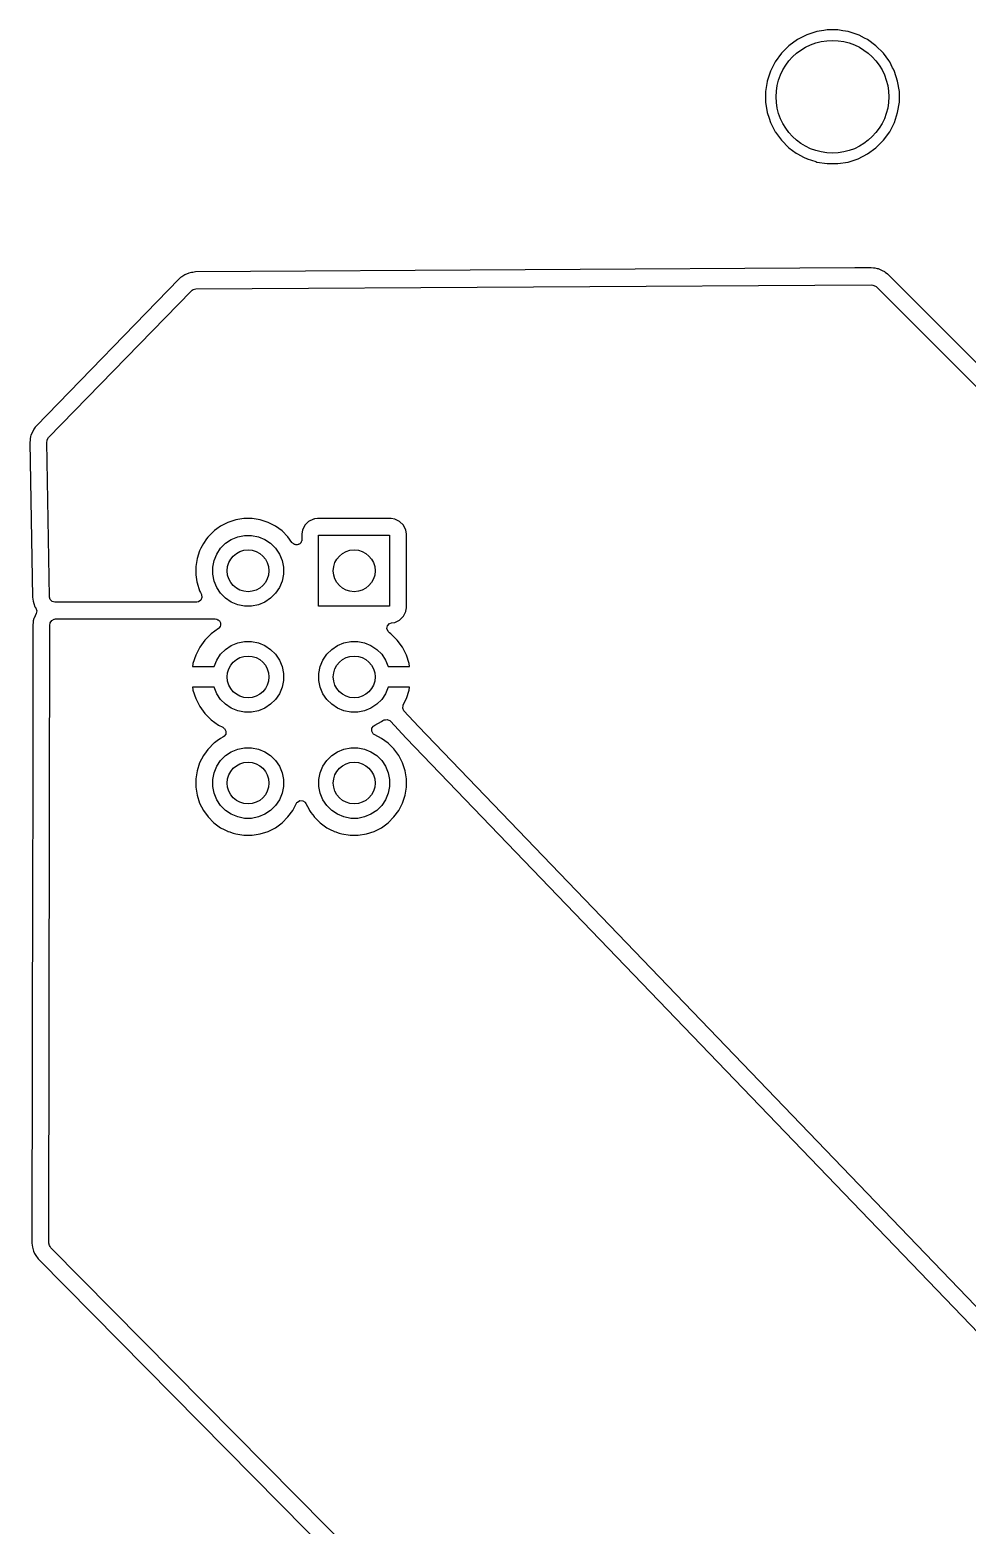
# Model space of a CAD drawing. Header units: inches. Extents: x 0.71 to 7.56, y -5.16 to -0.79.
# Drawn here: x 5.858 to 6.741, y -3.846 to -2.437 of the extents above; entities that cross this region are included whole.
import ezdxf

# ---------------------------------------------------------------- set-up
doc = ezdxf.new("R2010")
doc.units = ezdxf.units.IN
doc.header["$MEASUREMENT"] = 0
doc.layers.add('BLACK', color=250, linetype='CONTINUOUS')

msp = doc.modelspace()

# ---------------------------------------------------------------- linework, layer by layer
at = {"layer": 'BLACK', "linetype": 'CONTINUOUS'}
for p, q in [((6.6059, -2.4375), (6.5994, -2.4385)), ((6.6092, -2.437), (6.6059, -2.4375)), ((6.6191, -2.437), (6.6092, -2.437)), ((6.6092, -2.437), (6.6092, -2.437)), ((6.624, -2.4378), (6.6191, -2.437)), ((6.6191, -2.437), (6.6191, -2.437)), ((6.5811, -2.4461), (6.5731, -2.4519)), ((6.5839, -2.4447), (6.5811, -2.4461)), ((6.59, -2.4416), (6.5839, -2.4447)), ((6.5994, -2.4385), (6.59, -2.4416)), ((6.59, -2.4416), (6.59, -2.4416)), ((6.5994, -2.4385), (6.5994, -2.4385)), ((6.6289, -2.4385), (6.624, -2.4378)), ((6.6364, -2.441), (6.6289, -2.4385)), ((6.6289, -2.4385), (6.6289, -2.4385)), ((6.6384, -2.4416), (6.6364, -2.441)), ((6.6393, -2.4421), (6.6384, -2.4416)), ((6.6384, -2.4416), (6.6384, -2.4416)), ((6.6384, -2.4416), (6.6384, -2.4416)), ((6.6444, -2.4447), (6.6393, -2.4421)), ((6.6472, -2.4461), (6.6444, -2.4447)), ((6.6552, -2.4519), (6.6472, -2.4461)), ((6.6472, -2.4461), (6.6472, -2.4461)), ((6.6472, -2.4461), (6.6472, -2.4461)), ((6.5661, -2.459), (6.5603, -2.467)), ((6.5731, -2.4519), (6.5661, -2.459)), ((6.5661, -2.459), (6.5661, -2.459)), ((6.5731, -2.4519), (6.5731, -2.4519)), ((6.6622, -2.459), (6.6552, -2.4519)), ((6.6552, -2.4519), (6.6552, -2.4519)), ((6.6552, -2.4519), (6.6552, -2.4519)), ((6.6552, -2.4519), (6.6552, -2.4519)), ((6.6673, -2.4659), (6.6622, -2.459)), ((6.6622, -2.459), (6.6622, -2.459)), ((6.6622, -2.459), (6.6622, -2.459)), ((6.6622, -2.459), (6.6622, -2.459)), ((6.5558, -2.4758), (6.5527, -2.4852)), ((6.5603, -2.467), (6.5558, -2.4758)), ((6.6681, -2.467), (6.6673, -2.4659)), ((6.6709, -2.4726), (6.6681, -2.467)), ((6.6717, -2.474), (6.6709, -2.4726)), ((6.6709, -2.4726), (6.6709, -2.4726)), ((6.6724, -2.4756), (6.6717, -2.474)), ((6.6725, -2.4756), (6.6724, -2.4756)), ((6.6726, -2.4758), (6.6725, -2.4756)), ((6.6725, -2.4756), (6.6725, -2.4756)), ((6.6727, -2.4761), (6.6726, -2.4758)), ((6.6726, -2.4758), (6.6726, -2.4758)), ((6.6726, -2.4758), (6.6726, -2.4758)), ((6.6756, -2.4852), (6.6727, -2.4761)), ((6.6727, -2.4761), (6.6727, -2.4761)), ((6.5527, -2.4856), (6.5512, -2.495)), ((6.5527, -2.4852), (6.5527, -2.4856)), ((6.5527, -2.4856), (6.5527, -2.4856)), ((6.6772, -2.495), (6.6756, -2.4852)), ((6.6756, -2.4852), (6.6756, -2.4852)), ((6.6756, -2.4852), (6.6756, -2.4852)), ((6.5512, -2.495), (6.5512, -2.505)), ((6.5512, -2.505), (6.5512, -2.5052)), ((6.5512, -2.5052), (6.5512, -2.5052)), ((6.5512, -2.5052), (6.5527, -2.5148)), ((6.6756, -2.5148), (6.6772, -2.505)), ((6.6772, -2.505), (6.6772, -2.495)), ((6.5527, -2.5148), (6.5527, -2.5148)), ((6.5527, -2.5148), (6.5545, -2.5201)), ((6.5545, -2.5201), (6.5558, -2.5242)), ((6.6726, -2.5242), (6.6756, -2.5148)), ((6.5558, -2.5242), (6.5603, -2.533)), ((6.5603, -2.533), (6.5603, -2.533)), ((6.5603, -2.533), (6.5605, -2.5333)), ((6.5605, -2.5333), (6.5661, -2.541)), ((6.6622, -2.541), (6.6681, -2.533)), ((6.6681, -2.533), (6.6726, -2.5242)), ((6.5661, -2.541), (6.5661, -2.541)), ((6.5661, -2.541), (6.5661, -2.541)), ((6.5661, -2.541), (6.5731, -2.5481)), ((6.5731, -2.5481), (6.5731, -2.5481)), ((6.5731, -2.5481), (6.5731, -2.5481)), ((6.5731, -2.5481), (6.5731, -2.5481)), ((6.5731, -2.5481), (6.5801, -2.5531)), ((6.6472, -2.5539), (6.6552, -2.5481)), ((6.6552, -2.5481), (6.6622, -2.541)), ((6.5801, -2.5531), (6.5811, -2.5539)), ((6.5811, -2.5539), (6.5868, -2.5568)), ((6.5868, -2.5568), (6.5868, -2.5568)), ((6.5868, -2.5568), (6.5882, -2.5575)), ((6.5882, -2.5575), (6.5899, -2.5583)), ((6.5899, -2.5583), (6.59, -2.5584)), ((6.59, -2.5584), (6.5902, -2.5585)), ((6.5902, -2.5585), (6.5985, -2.5611)), ((6.5985, -2.5611), (6.5994, -2.5615)), ((6.5994, -2.5615), (6.6092, -2.563)), ((6.6092, -2.563), (6.6092, -2.563)), ((6.6092, -2.563), (6.6191, -2.563)), ((6.6191, -2.563), (6.6289, -2.5615)), ((6.6191, -2.563), (6.6191, -2.563)), ((6.6289, -2.5615), (6.6384, -2.5584)), ((6.6384, -2.5584), (6.6472, -2.5539)), ((6.6352, -2.6613), (6.0142, -2.6651)), ((6.6507, -2.6612), (6.6352, -2.6613)), ((6.653, -2.6614), (6.6507, -2.6612)), ((6.6507, -2.6612), (6.6507, -2.6612)), ((6.6544, -2.6616), (6.653, -2.6614)), ((6.653, -2.6614), (6.653, -2.6614)), ((6.6566, -2.662), (6.6544, -2.6616)), ((6.6544, -2.6616), (6.6544, -2.6616)), ((6.6544, -2.6616), (6.6544, -2.6616)), ((6.6544, -2.6616), (6.6544, -2.6616)), ((6.6576, -2.6623), (6.6566, -2.662)), ((6.6566, -2.662), (6.6566, -2.662)), ((6.6613, -2.6639), (6.6576, -2.6623)), ((6.6576, -2.6623), (6.6576, -2.6623)), ((5.9984, -2.6719), (5.8643, -2.81)), ((6.0001, -2.6704), (5.9984, -2.6719)), ((5.9984, -2.6719), (5.9984, -2.6719)), ((6.0001, -2.6704), (6.0001, -2.6704)), ((6.0013, -2.6696), (6.0001, -2.6704)), ((6.0031, -2.6683), (6.0013, -2.6696)), ((6.004, -2.6678), (6.0031, -2.6683)), ((6.0078, -2.6663), (6.004, -2.6678)), ((6.0102, -2.6657), (6.0078, -2.6663)), ((6.0116, -2.6655), (6.0102, -2.6657)), ((6.0102, -2.6657), (6.0102, -2.6657)), ((6.0102, -2.6657), (6.0102, -2.6657)), ((6.0102, -2.6657), (6.0102, -2.6657)), ((6.0142, -2.6651), (6.0116, -2.6655)), ((6.6634, -2.6651), (6.6613, -2.6639)), ((6.6638, -2.6655), (6.6634, -2.6651)), ((6.666, -2.6672), (6.6638, -2.6655)), ((6.6666, -2.6676), (6.666, -2.6672)), ((6.8162, -2.8173), (6.6666, -2.6676)), ((6.6666, -2.6676), (6.6666, -2.6676)), ((5.8757, -2.8211), (6.0099, -2.6831)), ((6.0099, -2.6831), (6.011, -2.6822)), ((6.011, -2.6822), (6.0119, -2.6817)), ((6.0119, -2.6817), (6.0143, -2.6811)), ((6.0143, -2.6811), (6.6508, -2.6772)), ((6.6508, -2.6772), (6.6522, -2.6774)), ((6.6522, -2.6774), (6.6532, -2.6777)), ((6.6532, -2.6777), (6.6553, -2.6789)), ((6.6553, -2.6789), (6.811, -2.8346)), ((5.8607, -2.8153), (5.8591, -2.819)), ((5.8619, -2.8132), (5.8607, -2.8153)), ((5.8607, -2.8153), (5.8607, -2.8153)), ((5.8632, -2.8114), (5.8619, -2.8132)), ((5.8619, -2.8132), (5.8619, -2.8132)), ((5.8643, -2.81), (5.8632, -2.8114)), ((5.8643, -2.81), (5.8643, -2.81)), ((5.8643, -2.81), (5.8643, -2.81)), ((5.8582, -2.8236), (5.8581, -2.8258)), ((5.8581, -2.8258), (5.8581, -2.8258)), ((5.8581, -2.8258), (5.8581, -2.8258)), ((5.8581, -2.8258), (5.8581, -2.8258)), ((5.8581, -2.8258), (5.8606, -2.9713)), ((5.8584, -2.8222), (5.8582, -2.8236)), ((5.8582, -2.8236), (5.8582, -2.8236)), ((5.8582, -2.8236), (5.8582, -2.8236)), ((5.8588, -2.82), (5.8584, -2.8222)), ((5.8591, -2.819), (5.8588, -2.82)), ((5.8588, -2.82), (5.8588, -2.82)), ((5.8591, -2.819), (5.8591, -2.819)), ((5.8741, -2.8256), (5.8742, -2.8242)), ((5.8766, -2.9711), (5.8741, -2.8256)), ((5.8742, -2.8242), (5.8745, -2.8232)), ((5.8745, -2.8232), (5.8757, -2.8211)), ((6.042, -2.9024), (6.0378, -2.9046)), ((6.0447, -2.9011), (6.042, -2.9024)), ((6.0521, -2.8987), (6.0447, -2.9011)), ((6.0597, -2.8974), (6.0521, -2.8987)), ((6.0521, -2.8987), (6.0521, -2.8987)), ((6.0521, -2.8987), (6.0521, -2.8987)), ((6.0675, -2.8974), (6.0597, -2.8974)), ((6.0597, -2.8974), (6.0597, -2.8974)), ((6.0597, -2.8974), (6.0597, -2.8974)), ((6.0751, -2.8987), (6.0675, -2.8974)), ((6.0675, -2.8974), (6.0675, -2.8974)), ((6.0675, -2.8974), (6.0675, -2.8974)), ((6.0825, -2.9011), (6.0751, -2.8987)), ((6.0751, -2.8987), (6.0751, -2.8987)), ((6.0894, -2.9046), (6.0825, -2.9011)), ((6.1206, -2.9004), (6.1172, -2.9038)), ((6.1207, -2.9003), (6.1206, -2.9004)), ((6.1206, -2.9004), (6.1206, -2.9004)), ((6.1252, -2.898), (6.1207, -2.9003)), ((6.1207, -2.9003), (6.1207, -2.9003)), ((6.1207, -2.9003), (6.1207, -2.9003)), ((6.1257, -2.8979), (6.1252, -2.898)), ((6.1263, -2.8978), (6.1257, -2.8979)), ((6.1289, -2.8974), (6.1263, -2.8978)), ((6.1263, -2.8978), (6.1263, -2.8978)), ((6.1983, -2.8974), (6.1289, -2.8974)), ((6.1289, -2.8974), (6.1289, -2.8974)), ((6.202, -2.898), (6.1983, -2.8974)), ((6.1983, -2.8974), (6.1983, -2.8974)), ((6.2032, -2.8987), (6.202, -2.898)), ((6.202, -2.898), (6.202, -2.898)), ((6.2064, -2.9003), (6.2032, -2.8987)), ((6.2032, -2.8987), (6.2032, -2.8987)), ((6.21, -2.9038), (6.2064, -2.9003)), ((6.2064, -2.9003), (6.2064, -2.9003)), ((6.2064, -2.9003), (6.2064, -2.9003)), ((6.2064, -2.9003), (6.2064, -2.9003)), ((6.0246, -2.9165), (6.0215, -2.9209)), ((6.0257, -2.9151), (6.0246, -2.9165)), ((6.0246, -2.9165), (6.0246, -2.9165)), ((6.0259, -2.9148), (6.0257, -2.9151)), ((6.0317, -2.9089), (6.0259, -2.9148)), ((6.032, -2.9088), (6.0317, -2.9089)), ((6.0342, -2.9072), (6.032, -2.9088)), ((6.0378, -2.9046), (6.0342, -2.9072)), ((6.0478, -2.9172), (6.0539, -2.9147)), ((6.0539, -2.9147), (6.0603, -2.9134)), ((6.0603, -2.9134), (6.0669, -2.9134)), ((6.0669, -2.9134), (6.0733, -2.9147)), ((6.0733, -2.9147), (6.0794, -2.9172)), ((6.0957, -2.9091), (6.0894, -2.9046)), ((6.1011, -2.9146), (6.0957, -2.9091)), ((6.105, -2.92), (6.1011, -2.9146)), ((6.1149, -2.9083), (6.1144, -2.912)), ((6.1144, -2.912), (6.1144, -2.9171)), ((6.1172, -2.9038), (6.1149, -2.9083)), ((6.1149, -2.9083), (6.1149, -2.9083)), ((6.1172, -2.9038), (6.1172, -2.9038)), ((6.1301, -2.9801), (6.1301, -2.9132)), ((6.1301, -2.9132), (6.197, -2.9132)), ((6.197, -2.9132), (6.197, -2.9801)), ((6.2122, -2.9083), (6.21, -2.9038)), ((6.21, -2.9038), (6.21, -2.9038)), ((6.21, -2.9038), (6.21, -2.9038)), ((6.2128, -2.912), (6.2122, -2.9083)), ((6.2128, -2.9392), (6.2128, -2.912)), ((6.018, -2.9278), (6.0156, -2.9351)), ((6.0191, -2.9254), (6.018, -2.9278)), ((6.0215, -2.9209), (6.0191, -2.9254)), ((6.0341, -2.9309), (6.0377, -2.9254)), ((6.0377, -2.9254), (6.0424, -2.9208)), ((6.0424, -2.9208), (6.0478, -2.9172)), ((6.0794, -2.9172), (6.0848, -2.9208)), ((6.0848, -2.9208), (6.0895, -2.9254)), ((6.0895, -2.9254), (6.0931, -2.9309)), ((6.1053, -2.9203), (6.105, -2.92)), ((6.105, -2.92), (6.105, -2.92)), ((6.1058, -2.9207), (6.1053, -2.9203)), ((6.1061, -2.9212), (6.1058, -2.9207)), ((6.1066, -2.9214), (6.1061, -2.9212)), ((6.1072, -2.9219), (6.1066, -2.9214)), ((6.1073, -2.9219), (6.1072, -2.9219)), ((6.108, -2.922), (6.1073, -2.9219)), ((6.1086, -2.9223), (6.108, -2.922)), ((6.1091, -2.9222), (6.1086, -2.9223)), ((6.11, -2.9223), (6.1091, -2.9222)), ((6.1109, -2.9219), (6.11, -2.9223)), ((6.1113, -2.9219), (6.1109, -2.9219)), ((6.1116, -2.9216), (6.1113, -2.9219)), ((6.1125, -2.9212), (6.1116, -2.9216)), ((6.1132, -2.9202), (6.1125, -2.9212)), ((6.1134, -2.92), (6.1132, -2.9202)), ((6.1136, -2.9197), (6.1134, -2.92)), ((6.1137, -2.9194), (6.1136, -2.9197)), ((6.114, -2.9189), (6.1137, -2.9194)), ((6.1142, -2.9184), (6.114, -2.9189)), ((6.1144, -2.9171), (6.1142, -2.9177)), ((6.1142, -2.9177), (6.1142, -2.9184)), ((6.1142, -2.9184), (6.1142, -2.9184)), ((6.0156, -2.9351), (6.0144, -2.9428)), ((6.0144, -2.9428), (6.0144, -2.9506)), ((6.0156, -2.9351), (6.0156, -2.9351)), ((6.0156, -2.9351), (6.0156, -2.9351)), ((6.0303, -2.9434), (6.0316, -2.937)), ((6.0303, -2.95), (6.0303, -2.9434)), ((6.0316, -2.937), (6.0341, -2.9309)), ((6.0931, -2.9309), (6.0956, -2.937)), ((6.0956, -2.937), (6.0969, -2.9434)), ((6.0969, -2.9434), (6.0969, -2.95)), ((6.2128, -2.9814), (6.2128, -2.9392)), ((6.0144, -2.9506), (6.0154, -2.9571)), ((6.0154, -2.9571), (6.0156, -2.9582)), ((6.0156, -2.9582), (6.018, -2.9656)), ((6.0316, -2.9564), (6.0303, -2.95)), ((6.0341, -2.9625), (6.0316, -2.9564)), ((6.0956, -2.9564), (6.0931, -2.9625)), ((6.0969, -2.95), (6.0956, -2.9564)), ((5.8606, -2.9713), (5.8606, -2.9713)), ((5.8606, -2.9713), (5.8606, -2.9717)), ((5.8606, -2.9717), (5.8606, -2.9717)), ((5.8606, -2.9717), (5.8611, -2.9753)), ((5.8766, -2.9714), (5.8766, -2.9711)), ((5.8771, -2.9736), (5.8766, -2.9714)), ((6.018, -2.9656), (6.0188, -2.9672)), ((6.0188, -2.9672), (6.0197, -2.9691)), ((6.0202, -2.9718), (6.0192, -2.9743)), ((6.0197, -2.9691), (6.0202, -2.9718)), ((6.0377, -2.9679), (6.0341, -2.9625)), ((6.0424, -2.9725), (6.0377, -2.9679)), ((6.0478, -2.9762), (6.0424, -2.9725)), ((6.0848, -2.9725), (6.0794, -2.9762)), ((6.0895, -2.9679), (6.0848, -2.9725)), ((6.0931, -2.9625), (6.0895, -2.9679)), ((5.8611, -2.9753), (5.8611, -2.9753)), ((5.8611, -2.9753), (5.8617, -2.9775)), ((5.8617, -2.9775), (5.8617, -2.9775)), ((5.8617, -2.9775), (5.8628, -2.9806)), ((5.8639, -2.9871), (5.862, -2.9912)), ((5.8628, -2.9806), (5.8628, -2.9806)), ((5.8628, -2.9806), (5.8628, -2.9806)), ((5.8628, -2.9806), (5.8636, -2.9817)), ((5.8636, -2.9817), (5.8637, -2.9818)), ((5.8637, -2.9818), (5.8645, -2.9844)), ((5.864, -2.9869), (5.8639, -2.987)), ((5.8639, -2.987), (5.8639, -2.9871)), ((5.8645, -2.9844), (5.864, -2.9869)), ((5.864, -2.9869), (5.864, -2.9869)), ((5.864, -2.9869), (5.864, -2.9869)), ((5.879, -2.9756), (5.8771, -2.9736)), ((5.8817, -2.9762), (5.879, -2.9756)), ((5.8823, -2.9762), (5.8817, -2.9762)), ((6.0154, -2.9762), (5.8823, -2.9762)), ((6.017, -2.9759), (6.0154, -2.9762)), ((6.0192, -2.9743), (6.017, -2.9759)), ((6.0539, -2.9787), (6.0478, -2.9762)), ((6.0603, -2.98), (6.0539, -2.9787)), ((6.0669, -2.98), (6.0603, -2.98)), ((6.0733, -2.9787), (6.0669, -2.98)), ((6.0794, -2.9762), (6.0733, -2.9787)), ((6.197, -2.9801), (6.1301, -2.9801)), ((6.21, -2.9895), (6.2122, -2.9851)), ((6.2122, -2.9851), (6.2123, -2.9849)), ((6.2122, -2.9851), (6.2122, -2.9851)), ((6.2122, -2.9851), (6.2122, -2.9851)), ((6.2122, -2.9851), (6.2122, -2.9851)), ((6.2123, -2.9847), (6.2128, -2.9815)), ((6.2123, -2.9849), (6.2123, -2.9847)), ((6.2123, -2.9849), (6.2123, -2.9849)), ((6.2123, -2.9849), (6.2123, -2.9849)), ((6.2128, -2.9815), (6.2128, -2.9814)), ((6.2128, -2.9814), (6.2128, -2.9814)), ((6.2128, -2.9814), (6.2128, -2.9814)), ((5.861, -2.9977), (5.8607, -3.1724)), ((5.8611, -2.9954), (5.861, -2.9977)), ((5.8613, -2.994), (5.8611, -2.9954)), ((5.8611, -2.9954), (5.8611, -2.9954)), ((5.8618, -2.9918), (5.8613, -2.994)), ((5.8613, -2.994), (5.8613, -2.994)), ((5.862, -2.9912), (5.8618, -2.9918)), ((5.862, -2.9912), (5.862, -2.9912)), ((5.8766, -3.1725), (5.8769, -2.9977)), ((5.8769, -2.9977), (5.8771, -2.9963)), ((5.8771, -2.9963), (5.8773, -2.9957)), ((5.8773, -2.9957), (5.8788, -2.9934)), ((5.8788, -2.9934), (5.8789, -2.9934)), ((5.8789, -2.9934), (5.881, -2.9923)), ((5.881, -2.9923), (5.8813, -2.9922)), ((5.8813, -2.9922), (5.8823, -2.9921)), ((5.8823, -2.9921), (6.0326, -2.9921)), ((6.0326, -2.9921), (6.0339, -2.9923)), ((6.0339, -2.9923), (6.0344, -2.9924)), ((6.0344, -2.9924), (6.0349, -2.9928)), ((6.0349, -2.9928), (6.0356, -2.993)), ((6.0356, -2.993), (6.0361, -2.9936)), ((6.036, -3.001), (6.0357, -3.0012)), ((6.0361, -3.0009), (6.036, -3.001)), ((6.0361, -2.9936), (6.0367, -2.9939)), ((6.0374, -2.9992), (6.0361, -3.0009)), ((6.0367, -2.9939), (6.037, -2.9946)), ((6.037, -2.9946), (6.0374, -2.9951)), ((6.0374, -2.9951), (6.0375, -2.9958)), ((6.0378, -2.9978), (6.0374, -2.9992)), ((6.0374, -2.9992), (6.0374, -2.9992)), ((6.0374, -2.9992), (6.0374, -2.9992)), ((6.0374, -2.9992), (6.0374, -2.9992)), ((6.0375, -2.9958), (6.0378, -2.9964)), ((6.0378, -2.9964), (6.0377, -2.9971)), ((6.0377, -2.9971), (6.0378, -2.9978)), ((6.1945, -3.0012), (6.195, -2.9985)), ((6.195, -2.9985), (6.197, -2.9965)), ((6.197, -2.9965), (6.1972, -2.9964)), ((6.1972, -2.9964), (6.1989, -2.9958)), ((6.1989, -2.9958), (6.202, -2.9953)), ((6.202, -2.9953), (6.2064, -2.9931)), ((6.2064, -2.9931), (6.21, -2.9895)), ((6.023, -3.0121), (6.0181, -3.0188)), ((6.029, -3.0061), (6.023, -3.0121)), ((6.023, -3.0121), (6.023, -3.0121)), ((6.0357, -3.0012), (6.029, -3.0061)), ((6.029, -3.0061), (6.029, -3.0061)), ((6.029, -3.0061), (6.029, -3.0061)), ((6.029, -3.0061), (6.029, -3.0061)), ((6.0478, -3.0172), (6.0539, -3.0147)), ((6.0539, -3.0147), (6.0603, -3.0134)), ((6.0603, -3.0134), (6.0669, -3.0134)), ((6.0669, -3.0134), (6.0733, -3.0147)), ((6.0733, -3.0147), (6.0794, -3.0172)), ((6.1478, -3.0172), (6.1539, -3.0147)), ((6.1539, -3.0147), (6.1603, -3.0134)), ((6.1603, -3.0134), (6.1669, -3.0134)), ((6.1669, -3.0134), (6.1733, -3.0147)), ((6.1733, -3.0147), (6.1794, -3.0172)), ((6.1955, -3.0038), (6.1945, -3.0012)), ((6.1958, -3.0041), (6.1955, -3.0038)), ((6.1968, -3.0051), (6.1958, -3.0041)), ((6.1982, -3.0061), (6.1968, -3.0051)), ((6.1968, -3.0051), (6.1968, -3.0051)), ((6.1968, -3.0051), (6.1968, -3.0051)), ((6.2041, -3.0121), (6.1982, -3.0061)), ((6.1982, -3.0061), (6.1982, -3.0061)), ((6.1982, -3.0061), (6.1982, -3.0061)), ((6.1982, -3.0061), (6.1982, -3.0061)), ((6.209, -3.0188), (6.2041, -3.0121)), ((6.2041, -3.0121), (6.2041, -3.0121)), ((6.2041, -3.0121), (6.2041, -3.0121)), ((6.2041, -3.0121), (6.2041, -3.0121)), ((6.0143, -3.0263), (6.0117, -3.0342)), ((6.0181, -3.0188), (6.0143, -3.0263)), ((6.0341, -3.0309), (6.0377, -3.0254)), ((6.0377, -3.0254), (6.0424, -3.0208)), ((6.0424, -3.0208), (6.0478, -3.0172)), ((6.0794, -3.0172), (6.0848, -3.0208)), ((6.0848, -3.0208), (6.0895, -3.0254)), ((6.0895, -3.0254), (6.0931, -3.0309)), ((6.1341, -3.0309), (6.1377, -3.0254)), ((6.1377, -3.0254), (6.1424, -3.0208)), ((6.1424, -3.0208), (6.1478, -3.0172)), ((6.1794, -3.0172), (6.1848, -3.0208)), ((6.1848, -3.0208), (6.1895, -3.0254)), ((6.1895, -3.0254), (6.1931, -3.0309)), ((6.2128, -3.0263), (6.209, -3.0188)), ((6.2154, -3.0342), (6.2128, -3.0263)), ((6.0117, -3.0346), (6.0113, -3.0368)), ((6.0113, -3.0368), (6.0316, -3.0368)), ((6.0117, -3.0342), (6.0117, -3.0346)), ((6.0316, -3.0368), (6.0341, -3.0309)), ((6.0931, -3.0309), (6.0956, -3.037)), ((6.0956, -3.037), (6.0969, -3.0434)), ((6.0969, -3.0434), (6.0969, -3.05)), ((6.1303, -3.0434), (6.1316, -3.037)), ((6.1303, -3.05), (6.1303, -3.0434)), ((6.1316, -3.037), (6.1341, -3.0309)), ((6.1931, -3.0309), (6.1956, -3.0368)), ((6.1956, -3.0368), (6.2158, -3.0368)), ((6.2158, -3.0368), (6.2154, -3.0342)), ((6.2154, -3.0342), (6.2154, -3.0342)), ((6.0316, -3.0565), (6.0113, -3.0565)), ((6.0113, -3.0565), (6.0117, -3.0587)), ((6.0341, -3.0625), (6.0316, -3.0565)), ((6.0956, -3.0564), (6.0931, -3.0625)), ((6.0969, -3.05), (6.0956, -3.0564)), ((6.1316, -3.0564), (6.1303, -3.05)), ((6.1341, -3.0625), (6.1316, -3.0564)), ((6.1956, -3.0565), (6.1931, -3.0625)), ((6.2158, -3.0565), (6.1956, -3.0565)), ((6.2154, -3.0591), (6.2158, -3.0565)), ((6.2158, -3.0565), (6.2158, -3.0565)), ((6.0117, -3.0587), (6.0117, -3.0587)), ((6.0117, -3.0587), (6.0117, -3.0591)), ((6.0117, -3.0591), (6.0143, -3.0671)), ((6.0143, -3.0671), (6.0143, -3.0671)), ((6.0143, -3.0671), (6.0181, -3.0745)), ((6.0377, -3.0679), (6.0341, -3.0625)), ((6.0424, -3.0725), (6.0377, -3.0679)), ((6.0895, -3.0679), (6.0848, -3.0725)), ((6.0931, -3.0625), (6.0895, -3.0679)), ((6.1377, -3.0679), (6.1341, -3.0625)), ((6.1424, -3.0725), (6.1377, -3.0679)), ((6.1895, -3.0679), (6.1848, -3.0725)), ((6.1931, -3.0625), (6.1895, -3.0679)), ((6.2098, -3.0731), (6.2128, -3.0671)), ((6.2128, -3.0671), (6.2154, -3.0591)), ((6.2154, -3.0591), (6.2154, -3.0591)), ((6.0181, -3.0745), (6.023, -3.0813)), ((6.023, -3.0813), (6.023, -3.0813)), ((6.023, -3.0813), (6.023, -3.0813)), ((6.023, -3.0813), (6.029, -3.0872)), ((6.0478, -3.0762), (6.0424, -3.0725)), ((6.0539, -3.0787), (6.0478, -3.0762)), ((6.0603, -3.08), (6.0539, -3.0787)), ((6.0669, -3.08), (6.0603, -3.08)), ((6.0733, -3.0787), (6.0669, -3.08)), ((6.0794, -3.0762), (6.0733, -3.0787)), ((6.0848, -3.0725), (6.0794, -3.0762)), ((6.1478, -3.0762), (6.1424, -3.0725)), ((6.1539, -3.0787), (6.1478, -3.0762)), ((6.1603, -3.08), (6.1539, -3.0787)), ((6.1669, -3.08), (6.1603, -3.08)), ((6.1733, -3.0787), (6.1669, -3.08)), ((6.1794, -3.0762), (6.1733, -3.0787)), ((6.1848, -3.0725), (6.1794, -3.0762)), ((6.2093, -3.0762), (6.2096, -3.0735)), ((6.2105, -3.0787), (6.2093, -3.0762)), ((6.2096, -3.0735), (6.2098, -3.0731)), ((6.2242, -3.0933), (6.2105, -3.0787)), ((6.029, -3.0872), (6.029, -3.0872)), ((6.029, -3.0872), (6.029, -3.0872)), ((6.029, -3.0872), (6.029, -3.0872)), ((6.029, -3.0872), (6.0357, -3.0921)), ((6.0357, -3.0921), (6.0398, -3.0942)), ((6.0398, -3.0942), (6.0409, -3.095)), ((6.0409, -3.095), (6.0411, -3.0952)), ((6.0411, -3.0952), (6.0413, -3.0954)), ((6.0413, -3.0954), (6.0427, -3.0977)), ((6.0427, -3.0977), (6.0426, -3.1005)), ((6.1802, -3.0978), (6.1803, -3.0951)), ((6.1816, -3.1002), (6.1802, -3.0978)), ((6.1803, -3.0951), (6.1817, -3.093)), ((6.1817, -3.093), (6.182, -3.0927)), ((6.182, -3.0927), (6.183, -3.0921)), ((6.183, -3.0921), (6.1894, -3.0888)), ((6.1894, -3.0888), (6.1906, -3.0879)), ((6.1894, -3.0888), (6.1894, -3.0888)), ((6.1906, -3.0879), (6.1918, -3.0873)), ((6.1918, -3.0873), (6.1924, -3.0871)), ((6.1924, -3.0871), (6.1931, -3.087)), ((6.1931, -3.087), (6.1931, -3.087)), ((6.1931, -3.087), (6.1932, -3.087)), ((6.1932, -3.087), (6.1951, -3.0869)), ((6.1951, -3.0869), (6.1953, -3.087)), ((6.1953, -3.087), (6.1972, -3.0879)), ((6.1972, -3.0879), (6.1973, -3.0879)), ((6.1973, -3.0879), (6.1978, -3.0884)), ((6.1978, -3.0884), (6.2126, -3.1043)), ((6.2242, -3.0934), (6.2242, -3.0933)), ((6.7566, -3.6472), (6.2242, -3.0934)), ((6.0317, -3.1089), (6.0259, -3.1148)), ((6.032, -3.1088), (6.0317, -3.1089)), ((6.0346, -3.1068), (6.032, -3.1088)), ((6.0378, -3.1046), (6.0346, -3.1068)), ((6.0399, -3.1035), (6.0378, -3.1046)), ((6.0409, -3.1028), (6.0399, -3.1035)), ((6.0411, -3.1026), (6.0409, -3.1028)), ((6.0426, -3.1005), (6.0411, -3.1026)), ((6.0539, -3.1147), (6.0603, -3.1134)), ((6.0603, -3.1134), (6.0669, -3.1134)), ((6.0669, -3.1134), (6.0733, -3.1147)), ((6.1539, -3.1147), (6.1603, -3.1134)), ((6.1603, -3.1134), (6.1669, -3.1134)), ((6.1669, -3.1134), (6.1733, -3.1147)), ((6.1819, -3.1005), (6.1816, -3.1002)), ((6.1831, -3.1013), (6.1819, -3.1005)), ((6.1894, -3.1046), (6.1831, -3.1013)), ((6.1925, -3.1068), (6.1894, -3.1046)), ((6.1894, -3.1046), (6.1894, -3.1046)), ((6.1894, -3.1046), (6.1894, -3.1046)), ((6.1957, -3.1091), (6.1925, -3.1068)), ((6.2011, -3.1146), (6.1957, -3.1091)), ((6.2126, -3.1043), (6.2126, -3.1043)), ((6.2126, -3.1043), (6.2126, -3.1043)), ((6.2126, -3.1043), (6.2126, -3.1043)), ((6.2126, -3.1043), (6.2126, -3.1043)), ((6.2126, -3.1043), (6.752, -3.6654)), ((6.018, -3.1278), (6.0156, -3.1351)), ((6.0197, -3.1243), (6.018, -3.1278)), ((6.0215, -3.1209), (6.0197, -3.1243)), ((6.0241, -3.1173), (6.0215, -3.1209)), ((6.0257, -3.1151), (6.0241, -3.1173)), ((6.0259, -3.1148), (6.0257, -3.1151)), ((6.0341, -3.1309), (6.0377, -3.1254)), ((6.0377, -3.1254), (6.0424, -3.1208)), ((6.0424, -3.1208), (6.0478, -3.1172)), ((6.0478, -3.1172), (6.0539, -3.1147)), ((6.0733, -3.1147), (6.0794, -3.1172)), ((6.0794, -3.1172), (6.0848, -3.1208)), ((6.0848, -3.1208), (6.0895, -3.1254)), ((6.0895, -3.1254), (6.0931, -3.1309)), ((6.1341, -3.1309), (6.1377, -3.1254)), ((6.1377, -3.1254), (6.1424, -3.1208)), ((6.1424, -3.1208), (6.1478, -3.1172)), ((6.1478, -3.1172), (6.1539, -3.1147)), ((6.1733, -3.1147), (6.1794, -3.1172)), ((6.1794, -3.1172), (6.1848, -3.1208)), ((6.1848, -3.1208), (6.1895, -3.1254)), ((6.1895, -3.1254), (6.1931, -3.1309)), ((6.2057, -3.1209), (6.2011, -3.1146)), ((6.2092, -3.1278), (6.2057, -3.1209)), ((6.2116, -3.1351), (6.2092, -3.1278)), ((6.0156, -3.1351), (6.0144, -3.1428)), ((6.0156, -3.1351), (6.0156, -3.1351)), ((6.0156, -3.1351), (6.0156, -3.1351)), ((6.0303, -3.1434), (6.0316, -3.137)), ((6.0316, -3.137), (6.0341, -3.1309)), ((6.0931, -3.1309), (6.0956, -3.137)), ((6.0956, -3.137), (6.0969, -3.1434)), ((6.1303, -3.1434), (6.1316, -3.137)), ((6.1316, -3.137), (6.1341, -3.1309)), ((6.1931, -3.1309), (6.1956, -3.137)), ((6.1956, -3.137), (6.1969, -3.1434)), ((6.2128, -3.1428), (6.2116, -3.1351)), ((6.0144, -3.1428), (6.0144, -3.1506)), ((6.0144, -3.1506), (6.0156, -3.1582)), ((6.0303, -3.15), (6.0303, -3.1434)), ((6.0316, -3.1564), (6.0303, -3.15)), ((6.0969, -3.15), (6.0956, -3.1564)), ((6.0969, -3.1434), (6.0969, -3.15)), ((6.1303, -3.15), (6.1303, -3.1434)), ((6.1316, -3.1564), (6.1303, -3.15)), ((6.1969, -3.15), (6.1956, -3.1564)), ((6.1969, -3.1434), (6.1969, -3.15)), ((6.2116, -3.1582), (6.2128, -3.1506)), ((6.2128, -3.1506), (6.2128, -3.1428)), ((6.0156, -3.1582), (6.0156, -3.1582)), ((6.0156, -3.1582), (6.018, -3.1656)), ((6.018, -3.1656), (6.0215, -3.1725)), ((6.0341, -3.1625), (6.0316, -3.1564)), ((6.0377, -3.1679), (6.0341, -3.1625)), ((6.0424, -3.1725), (6.0377, -3.1679)), ((6.0895, -3.1679), (6.0848, -3.1725)), ((6.0931, -3.1625), (6.0895, -3.1679)), ((6.0956, -3.1564), (6.0931, -3.1625)), ((6.1057, -3.1725), (6.1089, -3.1662)), ((6.1089, -3.1662), (6.1097, -3.165)), ((6.1097, -3.165), (6.1101, -3.1646)), ((6.1101, -3.1646), (6.1124, -3.1633)), ((6.1124, -3.1633), (6.1152, -3.1634)), ((6.1152, -3.1634), (6.1173, -3.1648)), ((6.1173, -3.1648), (6.1175, -3.1651)), ((6.1175, -3.1651), (6.1182, -3.1661)), ((6.1182, -3.1661), (6.1211, -3.1717)), ((6.1341, -3.1625), (6.1316, -3.1564)), ((6.1377, -3.1679), (6.1341, -3.1625)), ((6.1424, -3.1725), (6.1377, -3.1679)), ((6.1895, -3.1679), (6.1848, -3.1725)), ((6.1931, -3.1625), (6.1895, -3.1679)), ((6.1956, -3.1564), (6.1931, -3.1625)), ((6.2057, -3.1725), (6.2092, -3.1656)), ((6.2092, -3.1656), (6.2116, -3.1582)), ((5.8607, -3.1724), (5.8606, -3.227)), ((5.876, -3.5803), (5.8766, -3.1725)), ((6.0215, -3.1725), (6.0215, -3.1725)), ((6.0215, -3.1725), (6.0215, -3.1725)), ((6.0215, -3.1725), (6.0215, -3.1725)), ((6.0215, -3.1725), (6.0215, -3.1725)), ((6.0215, -3.1725), (6.026, -3.1787)), ((6.026, -3.1787), (6.0315, -3.1842)), ((6.0315, -3.1842), (6.0378, -3.1888)), ((6.0478, -3.1762), (6.0424, -3.1725)), ((6.0539, -3.1787), (6.0478, -3.1762)), ((6.0603, -3.18), (6.0539, -3.1787)), ((6.0669, -3.18), (6.0603, -3.18)), ((6.0733, -3.1787), (6.0669, -3.18)), ((6.0794, -3.1762), (6.0733, -3.1787)), ((6.0848, -3.1725), (6.0794, -3.1762)), ((6.0894, -3.1888), (6.0957, -3.1842)), ((6.0957, -3.1842), (6.1011, -3.1787)), ((6.1011, -3.1787), (6.1057, -3.1725)), ((6.1211, -3.1717), (6.1215, -3.1725)), ((6.1215, -3.1725), (6.1215, -3.1725)), ((6.1215, -3.1725), (6.1215, -3.1725)), ((6.1215, -3.1725), (6.1228, -3.1744)), ((6.1228, -3.1744), (6.1258, -3.1784)), ((6.1258, -3.1784), (6.126, -3.1787)), ((6.126, -3.1787), (6.1315, -3.1842)), ((6.1315, -3.1842), (6.1378, -3.1888)), ((6.1478, -3.1762), (6.1424, -3.1725)), ((6.1539, -3.1787), (6.1478, -3.1762)), ((6.1603, -3.18), (6.1539, -3.1787)), ((6.1669, -3.18), (6.1603, -3.18)), ((6.1733, -3.1787), (6.1669, -3.18)), ((6.1794, -3.1762), (6.1733, -3.1787)), ((6.1848, -3.1725), (6.1794, -3.1762)), ((6.1894, -3.1888), (6.1957, -3.1842)), ((6.1957, -3.1842), (6.2011, -3.1787)), ((6.2011, -3.1787), (6.2057, -3.1725)), ((6.0378, -3.1888), (6.041, -3.1904)), ((6.041, -3.1904), (6.0444, -3.1922)), ((6.0444, -3.1922), (6.0445, -3.1922)), ((6.0445, -3.1922), (6.0446, -3.1923)), ((6.0446, -3.1923), (6.0447, -3.1923)), ((6.0447, -3.1923), (6.0449, -3.1924)), ((6.0449, -3.1924), (6.0463, -3.1928)), ((6.0463, -3.1928), (6.0486, -3.1936)), ((6.0486, -3.1936), (6.0486, -3.1936)), ((6.0486, -3.1936), (6.0495, -3.1939)), ((6.0495, -3.1939), (6.0521, -3.1947)), ((6.0521, -3.1947), (6.0597, -3.1959)), ((6.0597, -3.1959), (6.0597, -3.1959)), ((6.0597, -3.1959), (6.0675, -3.1959)), ((6.0675, -3.1959), (6.0751, -3.1947)), ((6.0675, -3.1959), (6.0675, -3.1959)), ((6.0751, -3.1947), (6.0825, -3.1923)), ((6.0825, -3.1923), (6.0894, -3.1888)), ((6.1378, -3.1888), (6.141, -3.1904)), ((6.141, -3.1904), (6.1444, -3.1922)), ((6.1444, -3.1922), (6.1445, -3.1922)), ((6.1445, -3.1922), (6.1446, -3.1923)), ((6.1446, -3.1923), (6.1447, -3.1923)), ((6.1447, -3.1923), (6.1449, -3.1924)), ((6.1449, -3.1924), (6.1463, -3.1928)), ((6.1463, -3.1928), (6.1486, -3.1936)), ((6.1486, -3.1936), (6.1486, -3.1936)), ((6.1486, -3.1936), (6.1495, -3.1939)), ((6.1495, -3.1939), (6.1521, -3.1947)), ((6.1521, -3.1947), (6.1597, -3.1959)), ((6.1597, -3.1959), (6.1597, -3.1959)), ((6.1597, -3.1959), (6.1675, -3.1959)), ((6.1675, -3.1959), (6.1751, -3.1947)), ((6.1675, -3.1959), (6.1675, -3.1959)), ((6.1751, -3.1947), (6.1825, -3.1923)), ((6.1825, -3.1923), (6.1894, -3.1888)), ((5.8606, -3.227), (5.86, -3.5802)), ((5.86, -3.5802), (5.86, -3.5802)), ((5.86, -3.5802), (5.8603, -3.5821)), ((5.8603, -3.5821), (5.8605, -3.5841)), ((5.8605, -3.5841), (5.8611, -3.5865)), ((5.8611, -3.5865), (5.8616, -3.5877)), ((5.8616, -3.5877), (5.8624, -3.5899)), ((5.8624, -3.5899), (5.8625, -3.5901)), ((5.8625, -3.5901), (5.863, -3.5911)), ((5.863, -3.5911), (5.8642, -3.593)), ((5.8766, -3.5826), (5.876, -3.5803)), ((5.8771, -3.5835), (5.8766, -3.5826)), ((5.8779, -3.5846), (5.8771, -3.5835)), ((6.7301, -4.4466), (5.8779, -3.5846)), ((5.8642, -3.593), (5.8651, -3.5941)), ((5.8651, -3.5941), (5.8658, -3.595)), ((5.8658, -3.595), (5.8664, -3.5956)), ((5.8664, -3.5956), (5.8665, -3.5958)), ((5.8665, -3.5958), (6.7186, -4.4577))]:
    msp.add_line(p, q, dxfattribs=at)
at = {"layer": 'BLACK'}
for centre, radius in [((6.6142, -2.5), 0.0531), ((6.6142, -2.5), 0.0531), ((6.0636, -2.9467), 0.0197), ((6.1636, -2.9467), 0.0197), ((6.0636, -3.0467), 0.0197), ((6.1636, -3.0467), 0.0197), ((6.0636, -3.1467), 0.0197), ((6.1636, -3.1467), 0.0197)]:
    msp.add_circle(centre, radius, dxfattribs=at)
at = {"layer": 'WHITE'}
for centre in [(6.0636, -2.9467), (6.1636, -2.9467), (6.0636, -3.0467), (6.1636, -3.0467), (6.0636, -3.1467), (6.1636, -3.1467)]:
    msp.add_circle(centre, 0.0197, dxfattribs=at)

doc.saveas('drawing.dxf')
